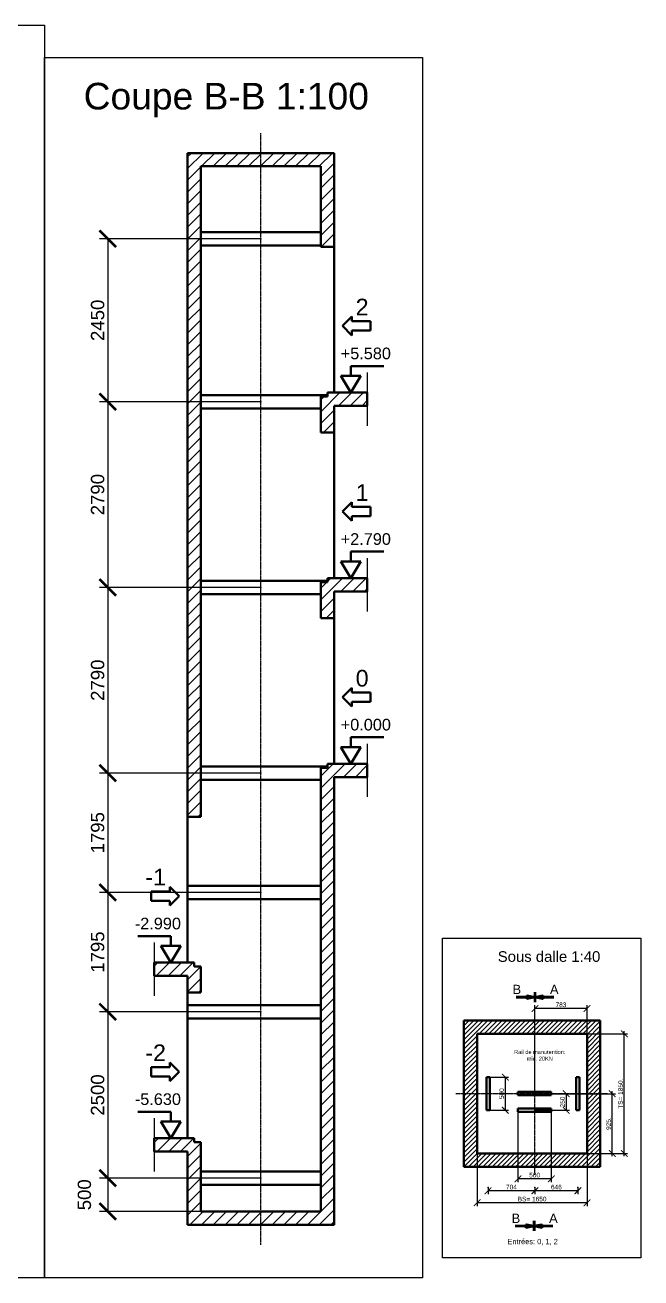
# Model space of a CAD drawing. Header units: millimetres. Extents: x -113 to 75846, y -14769 to 18394.
# Drawn here: x 27275 to 36527, y -500 to 18334 of the extents above; entities that cross this region are included whole.
import ezdxf
from ezdxf.enums import TextEntityAlignment as Align

# ---------------------------------------------------------------- set-up
doc = ezdxf.new("R2010")
doc.units = ezdxf.units.MM
doc.linetypes.add('AM_ISO02W050', pattern=[7.5, 6, -1.5])
doc.linetypes.add('AM_ISO08W050', pattern=[18, 12, -1.5, 3, -1.5])
for name, color, linetype, lineweight in [('AM_0', 7, 'Continuous', 50), ('AM_5', 3, 'Continuous', 25), ('LDBeams-AM_0', 7, 'Continuous', 50), ('LDBeams-AM_6', 2, 'Continuous', 35), ('LDCar-AM_0', 7, 'Continuous', 50), ('LDCar-AM_6', 2, 'Continuous', 35), ('LDShaft-AM_0', 7, 'Continuous', 50), ('LDShaft-AM_3', 6, 'AM_ISO02W050', 25), ('LDShaft-AM_4', 3, 'Continuous', 25), ('LDShaft-AM_5', 3, 'Continuous', 25), ('LDShaft-AM_6', 2, 'Continuous', 35), ('LDShaft-AM_7', 4, 'AM_ISO08W050', 25), ('LDShaft-AM_8', 1, 'Continuous', 25)]:
    doc.layers.add(name, color=color, linetype=linetype, lineweight=lineweight)
doc.layers.add('AM_VIEWS', color=1, linetype='Continuous', lineweight=25, plot=False)
doc.styles.add('LD', font='ARIALUNI.TTF')
doc.styles.get("Standard").update_dxf_attribs({"font": 'ARIALUNI.TTF'})
doc.dimstyles.new('LIFT', dxfattribs={"dimtxt": 2.5, "dimasz": 2.5, "dimexe": 1.25, "dimexo": 0, "dimgap": 0.5, "dimtad": 1, "dimdec": 0, "dimzin": 1, "dimdsep": 46, "dimtxsty": 'LD', "dimblk": 'ARCHTICK', "dimcen": 0, "dimdle": 1, "dimclrd": 3, "dimclre": 3, "dimclrt": 4, "dimadec": 0, "dimazin": 0, "dimtp": 0.1, "dimtm": 0.1, "dimtfac": 0.71, "dimtdec": 0, "dimtix": 1, "dimtmove": 0, "dimatfit": 3, "dimfxl": 1, "dimtolj": 1, "dimarcsym": 0})

# ---------------------------------------------------------------- blocks, each defined once
blk = doc.blocks.new('LD_20150423135319_00000036')
at = {"layer": 'LDShaft-AM_0'}
for p, q in [((-1820, 15910), (-2000, 15910)), ((-2000, 15910), (-2000, 5930)), ((-1800, 15910), (-1820, 15910)), ((0, 15910), (-1800, 15910)), ((20, 15910), (0, 15910)), ((200, 15910), (20, 15910)), ((200, 14500), (200, 15910)), ((-1800, 15710), (0, 15710)), ((-1800, 5930), (-1800, 15710)), ((0, 15710), (0, 14500)), ((0, 14500), (20, 14500)), ((20, 14500), (200, 14500)), ((200, 13362.5), (200, 14500)), ((200, 13337.5), (200, 13362.5)), ((200, 12310), (200, 13337.5)), ((0, 12250), (0, 11710)), ((20, 12250), (0, 12250)), ((100, 12250), (20, 12250)), ((100, 12309.9999), (100, 12250)), ((200, 12309.9999), (100, 12309.9999)), ((700, 12309.9999), (200, 12309.9999)), ((700, 12109.9999), (700, 12309.9999)), ((200, 12109.9999), (700, 12109.9999)), ((200, 11710), (200, 12109.9999)), ((0, 11710), (20, 11710)), ((20, 11710), (200, 11710)), ((200, 10572.5), (200, 11710)), ((200, 10547.5), (200, 10572.5)), ((200, 9520), (200, 10547.5)), ((0, 9460), (0, 8920)), ((20, 9460), (0, 9460)), ((100, 9460), (20, 9460)), ((100, 9519.9999), (100, 9460)), ((200, 9519.9999), (100, 9519.9999)), ((700, 9519.9999), (200, 9519.9999)), ((700, 9319.9999), (700, 9519.9999)), ((200, 9319.9999), (700, 9319.9999)), ((200, 8920), (200, 9319.9999)), ((0, 8920), (20, 8920)), ((20, 8920), (200, 8920)), ((200, 7782.5), (200, 8920)), ((200, 7757.5), (200, 7782.5)), ((200, 6730), (200, 7757.5)), ((0, 6670), (0, 0)), ((20, 6670), (0, 6670)), ((100, 6670), (20, 6670)), ((100, 6729.9999), (100, 6670)), ((200, 6729.9999), (100, 6729.9999)), ((700, 6729.9999), (200, 6729.9999)), ((700, 6529.9999), (700, 6729.9999)), ((200, 6529.9999), (700, 6529.9999)), ((200, -200), (200, 6529.9999)), ((-2000, 5930), (-2000, 4792.5)), ((-2000, 5930), (-1820, 5930)), ((-1820, 5930), (-1800, 5930)), ((-2000, 4792.5), (-2000, 4767.5)), ((-2000, 4767.5), (-2000, 3740)), ((-2500, 3739.9999), (-2500, 3539.9999)), ((-2000, 3739.9999), (-2500, 3739.9999)), ((-1900, 3739.9999), (-2000, 3739.9999)), ((-1900, 3680), (-1900, 3739.9999)), ((-1820, 3680), (-1900, 3680)), ((-1800, 3680), (-1820, 3680)), ((-1800, 3290), (-1800, 3680)), ((-2500, 3539.9999), (-2000, 3539.9999)), ((-2000, 3539.9999), (-2000, 3290)), ((-2000, 3290), (-2000, 2152.5)), ((-2000, 3290), (-1820, 3290)), ((-1820, 3290), (-1800, 3290)), ((-2000, 2152.5), (-2000, 2127.5)), ((-2000, 2127.5), (-2000, 1100)), ((-2500, 1099.9999), (-2500, 899.9999)), ((-2000, 1099.9999), (-2500, 1099.9999)), ((-1900, 1099.9999), (-2000, 1099.9999)), ((-1900, 1040), (-1900, 1099.9999)), ((-1800, 1040), (-1900, 1040)), ((-1800, 0), (-1800, 1040)), ((-2500, 899.9999), (-2000, 899.9999)), ((-2000, 899.9999), (-2000, 0)), ((-2000, 0), (-2000, -200)), ((0, 0), (-1800, 0)), ((-2000, -200), (0, -200)), ((0, -200), (20, -200)), ((20, -200), (200, -200))]:
    blk.add_line(p, q, dxfattribs=at)
blk = doc.blocks.new('LD_20150423135319_00000037')
at = {"layer": 'LDShaft-AM_7'}
blk.add_line((0, -12810), (0, 3900), dxfattribs=at)
blk = doc.blocks.new('_ArchTick')
at = {"color": 0, "linetype": 'ByBlock', "const_width": 0.15}
blk.add_lwpolyline([(-0.5, -0.5), (0.5, 0.5)], dxfattribs=at)
blk = doc.blocks.new('*D221')
at = {"layer": 'LDShaft-AM_5', "color": 3, "transparency": 16777216}
for p, q in [((30817, 1000), (28392, 1000)), ((28517, 1000), (28517, 500)), ((30817, 500), (28392, 500))]:
    blk.add_line(p, q, dxfattribs=at)
for p in [(30816, 1000), (30816, 500)]:
    blk.add_point(p, dxfattribs=at)
at = {"layer": 'LDShaft-AM_5', "color": 3, "transparency": 16777216, "xscale": 250, "yscale": 250, "zscale": 250, "rotation": 90}
blk.add_blockref('_ArchTick', (28517, 500), dxfattribs=at)
at = {"layer": 'LDShaft-AM_5', "color": 4, "transparency": 16777216, "insert": (28167, 750), "char_height": 200, "attachment_point": 5, "rotation": 90, "style": 'LD'}
blk.add_mtext('500', dxfattribs=at)
blk = doc.blocks.new('_NONE')
blk = doc.blocks.new('*D222')
at = {"layer": 'LDShaft-AM_5', "color": 3, "transparency": 16777216}
for p, q in [((30817, 3500), (28392, 3500)), ((28517, 3500), (28517, 1000)), ((30817, 1000), (28392, 1000))]:
    blk.add_line(p, q, dxfattribs=at)
for p in [(30816, 3500), (30816, 1000)]:
    blk.add_point(p, dxfattribs=at)
at = {"layer": 'LDShaft-AM_5', "color": 3, "transparency": 16777216, "xscale": 250, "yscale": 250, "zscale": 250}
for p, rotation in [((28517, 3500), 90), ((28517, 1000), 270)]:
    blk.add_blockref('_ArchTick', p, dxfattribs=dict(at, rotation=rotation))
at = {"layer": 'LDShaft-AM_5', "color": 4, "transparency": 16777216, "insert": (28467, 2250), "char_height": 200, "attachment_point": 8, "rotation": 90, "style": 'LD'}
blk.add_mtext('2500', dxfattribs=at)
blk = doc.blocks.new('*D223')
at = {"layer": 'LDShaft-AM_5', "color": 3, "transparency": 16777216}
for p, q in [((30817, 5295), (28392, 5295)), ((28517, 5295), (28517, 3500)), ((30817, 3500), (28392, 3500))]:
    blk.add_line(p, q, dxfattribs=at)
for p in [(30816, 5295), (30816, 3500)]:
    blk.add_point(p, dxfattribs=at)
at = {"layer": 'LDShaft-AM_5', "color": 3, "transparency": 16777216, "xscale": 250, "yscale": 250, "zscale": 250}
for p, rotation in [((28517, 5295), 90), ((28517, 3500), 270)]:
    blk.add_blockref('_ArchTick', p, dxfattribs=dict(at, rotation=rotation))
at = {"layer": 'LDShaft-AM_5', "color": 4, "transparency": 16777216, "insert": (28467, 4398), "char_height": 200, "attachment_point": 8, "rotation": 90, "style": 'LD'}
blk.add_mtext('1795', dxfattribs=at)
blk = doc.blocks.new('*D224')
at = {"layer": 'LDShaft-AM_5', "color": 3, "transparency": 16777216}
for p, q in [((30817, 7090), (28392, 7090)), ((28517, 7090), (28517, 5295)), ((30817, 5295), (28392, 5295))]:
    blk.add_line(p, q, dxfattribs=at)
for p in [(30816, 7090), (30816, 5295)]:
    blk.add_point(p, dxfattribs=at)
at = {"layer": 'LDShaft-AM_5', "color": 3, "transparency": 16777216, "xscale": 250, "yscale": 250, "zscale": 250}
for p, rotation in [((28517, 7090), 90), ((28517, 5295), 270)]:
    blk.add_blockref('_ArchTick', p, dxfattribs=dict(at, rotation=rotation))
at = {"layer": 'LDShaft-AM_5', "color": 4, "transparency": 16777216, "insert": (28467, 6192), "char_height": 200, "attachment_point": 8, "rotation": 90, "style": 'LD'}
blk.add_mtext('1795', dxfattribs=at)
blk = doc.blocks.new('*D225')
at = {"layer": 'LDShaft-AM_5', "color": 3, "transparency": 16777216}
for p, q in [((30817, 9880), (28392, 9880)), ((28517, 9880), (28517, 7090)), ((30817, 7090), (28392, 7090))]:
    blk.add_line(p, q, dxfattribs=at)
for p in [(30816, 9880), (30816, 7090)]:
    blk.add_point(p, dxfattribs=at)
at = {"layer": 'LDShaft-AM_5', "color": 3, "transparency": 16777216, "xscale": 250, "yscale": 250, "zscale": 250}
for p, rotation in [((28517, 9880), 90), ((28517, 7090), 270)]:
    blk.add_blockref('_ArchTick', p, dxfattribs=dict(at, rotation=rotation))
at = {"layer": 'LDShaft-AM_5', "color": 4, "transparency": 16777216, "insert": (28467, 8485), "char_height": 200, "attachment_point": 8, "rotation": 90, "style": 'LD'}
blk.add_mtext('2790', dxfattribs=at)
blk = doc.blocks.new('*D226')
at = {"layer": 'LDShaft-AM_5', "color": 3, "transparency": 16777216}
for p, q in [((30817, 12670), (28392, 12670)), ((28517, 12670), (28517, 9880)), ((30817, 9880), (28392, 9880))]:
    blk.add_line(p, q, dxfattribs=at)
for p in [(30816, 12670), (30816, 9880)]:
    blk.add_point(p, dxfattribs=at)
at = {"layer": 'LDShaft-AM_5', "color": 3, "transparency": 16777216, "xscale": 250, "yscale": 250, "zscale": 250}
for p, rotation in [((28517, 12670), 90), ((28517, 9880), 270)]:
    blk.add_blockref('_ArchTick', p, dxfattribs=dict(at, rotation=rotation))
at = {"layer": 'LDShaft-AM_5', "color": 4, "transparency": 16777216, "insert": (28467, 11275), "char_height": 200, "attachment_point": 8, "rotation": 90, "style": 'LD'}
blk.add_mtext('2790', dxfattribs=at)
blk = doc.blocks.new('*D227')
at = {"layer": 'LDShaft-AM_5', "color": 3, "transparency": 16777216}
for p, q in [((30817, 15120), (28392, 15120)), ((28517, 15120), (28517, 12670)), ((30817, 12670), (28392, 12670))]:
    blk.add_line(p, q, dxfattribs=at)
for p in [(30816, 15120), (30816, 12670)]:
    blk.add_point(p, dxfattribs=at)
at = {"layer": 'LDShaft-AM_5', "color": 3, "transparency": 16777216, "xscale": 250, "yscale": 250, "zscale": 250}
for p, rotation in [((28517, 15120), 90), ((28517, 12670), 270)]:
    blk.add_blockref('_ArchTick', p, dxfattribs=dict(at, rotation=rotation))
at = {"layer": 'LDShaft-AM_5', "color": 4, "transparency": 16777216, "insert": (28467, 13895), "char_height": 200, "attachment_point": 8, "rotation": 90, "style": 'LD'}
blk.add_mtext('2450', dxfattribs=at)
blk = doc.blocks.new('LD_20150423135319_00000038')
at = {"layer": 'LDShaft-AM_4'}
blk.add_line((-700, 300), (-700, -500.0001), dxfattribs=at)
blk = doc.blocks.new('LD_ENTRY_FLOOR_L')
for p, q in [((-150, 250), (0, 0)), ((0, 0), (150, 250))]:
    blk.add_line(p, q)
at = {"layer": 'AM_0'}
for p, q in [((0, 398), (-500, 398)), ((0, 250), (0, 398)), ((150, 250), (-150, 250))]:
    blk.add_line(p, q, dxfattribs=at)
blk = doc.blocks.new('LD_20150423135319_00000039')
at = {"layer": 'LDCar-AM_0'}
blk.add_blockref('LD_ENTRY_FLOOR_L', (0, 0), dxfattribs=at)
at = {"layer": 'LDCar-AM_0', "style": 'LD'}
blk.add_text('-5.630', height=175, dxfattribs=at).set_placement((150, 500), align=Align.RIGHT)
blk = doc.blocks.new('LD_ENTRY_L')
for p, q in [((-422, -70), (-422, 70)), ((-141, 70), (-422, 70)), ((0, 0), (-141, 141)), ((-141, 70), (-141, 141)), ((0, 0), (-141, -141)), ((-141, -70), (-422, -70)), ((-141, -141), (-141, -70))]:
    blk.add_line(p, q)
blk = doc.blocks.new('LD_20150423135319_0000003A')
at = {"layer": 'LDCar-AM_0'}
blk.add_blockref('LD_ENTRY_L', (0, 0), dxfattribs=at)
at = {"layer": 'LDCar-AM_0', "style": 'LD'}
blk.add_text('-2', height=250, dxfattribs=at).set_placement((-200, 160), align=Align.RIGHT)
blk = doc.blocks.new('LD_20150423135319_0000003C')
at = {"layer": 'LDShaft-AM_4'}
blk.add_line((-700, 300), (-700, -500.0001), dxfattribs=at)
blk = doc.blocks.new('LD_20150423135319_0000003D')
at = {"layer": 'LDCar-AM_0'}
blk.add_blockref('LD_ENTRY_FLOOR_L', (0, 0), dxfattribs=at)
at = {"layer": 'LDCar-AM_0', "style": 'LD'}
blk.add_text('-2.990', height=175, dxfattribs=at).set_placement((150, 500), align=Align.RIGHT)
blk = doc.blocks.new('LD_20150423135319_0000003E')
at = {"layer": 'LDCar-AM_0'}
blk.add_blockref('LD_ENTRY_L', (0, 0), dxfattribs=at)
at = {"layer": 'LDCar-AM_0', "style": 'LD'}
blk.add_text('-1', height=250, dxfattribs=at).set_placement((-200, 160), align=Align.RIGHT)
blk = doc.blocks.new('LD_20150423135319_00000040')
at = {"layer": 'LDShaft-AM_4'}
blk.add_line((700, 300), (700, -500.0001), dxfattribs=at)
blk = doc.blocks.new('LD_ENTRY_R')
for p, q in [((0, 0), (141, 141)), ((0, 0), (141, -141)), ((141, 70), (141, 141)), ((141, 70), (422, 70)), ((422, -70), (422, 70)), ((141, -70), (422, -70)), ((141, -70), (141, -141))]:
    blk.add_line(p, q)
blk = doc.blocks.new('LD_20150423135319_00000041')
at = {"layer": 'LDCar-AM_0'}
blk.add_blockref('LD_ENTRY_R', (0, 0), dxfattribs=at)
at = {"layer": 'LDCar-AM_0', "style": 'LD'}
blk.add_text('2', height=250, dxfattribs=at).set_placement((200, 160))
blk = doc.blocks.new('LD_ENTRY_FLOOR_R')
for p, q in [((0, 0), (-150, 250)), ((150, 250), (0, 0))]:
    blk.add_line(p, q)
at = {"layer": 'AM_0'}
for p, q in [((0, 398), (500, 398)), ((0, 250), (0, 398)), ((-150, 250), (150, 250))]:
    blk.add_line(p, q, dxfattribs=at)
blk = doc.blocks.new('LD_20150423135319_00000042')
at = {"layer": 'LDCar-AM_0'}
blk.add_blockref('LD_ENTRY_FLOOR_R', (0, 0), dxfattribs=at)
at = {"layer": 'LDCar-AM_0', "style": 'LD'}
blk.add_text('+5.580', height=175, dxfattribs=at).set_placement((-150, 500))
blk = doc.blocks.new('LD_20150423135319_00000044')
at = {"layer": 'LDShaft-AM_4'}
blk.add_line((700, 300), (700, -500.0001), dxfattribs=at)
blk = doc.blocks.new('LD_20150423135319_00000046')
at = {"layer": 'LDCar-AM_0'}
blk.add_blockref('LD_ENTRY_FLOOR_R', (0, 0), dxfattribs=at)
at = {"layer": 'LDCar-AM_0', "style": 'LD'}
blk.add_text('+2.790', height=175, dxfattribs=at).set_placement((-150, 500))
blk = doc.blocks.new('LD_20150423135319_00000047')
at = {"layer": 'LDCar-AM_0'}
blk.add_blockref('LD_ENTRY_R', (0, 0), dxfattribs=at)
at = {"layer": 'LDCar-AM_0', "style": 'LD'}
blk.add_text('1', height=250, dxfattribs=at).set_placement((200, 160))
blk = doc.blocks.new('LD_20150423135319_00000048')
at = {"layer": 'LDShaft-AM_4'}
blk.add_line((700, 300), (700, -500.0001), dxfattribs=at)
blk = doc.blocks.new('LD_20150423135319_0000004A')
at = {"layer": 'LDCar-AM_0'}
blk.add_blockref('LD_ENTRY_FLOOR_R', (0, 0), dxfattribs=at)
at = {"layer": 'LDCar-AM_0', "style": 'LD'}
blk.add_text('+0.000', height=175, dxfattribs=at).set_placement((-150, 500))
blk = doc.blocks.new('LD_20150423135319_0000004B')
at = {"layer": 'LDCar-AM_0'}
blk.add_blockref('LD_ENTRY_R', (0, 0), dxfattribs=at)
at = {"layer": 'LDCar-AM_0', "style": 'LD'}
blk.add_text('0', height=250, dxfattribs=at).set_placement((200, 160))
blk = doc.blocks.new('LD_20150423135319_0000004D')
at = {"layer": 'LDShaft-AM_8'}
for p, q in [((-2000, 15678), (-1768, 15910)), ((-2000, 15854), (-1944, 15910)), ((-1791, 15710), (-1591, 15910)), ((-1614, 15710), (-1414, 15910)), ((-1437, 15710), (-1237, 15910)), ((-1261, 15710), (-1061, 15910)), ((-1084, 15710), (-884, 15910)), ((-907, 15710), (-707, 15910)), ((-730, 15710), (-530, 15910)), ((-553, 15710), (-353, 15910)), ((-377, 15710), (-177, 15910)), ((-200, 15710), (0, 15910)), ((-23, 15710), (177, 15910)), ((-2000, 15501), (-1800, 15701)), ((0, 15556), (200, 15756)), ((-2000, 15324), (-1800, 15524)), ((0, 15380), (200, 15580)), ((-2000, 15147), (-1800, 15347)), ((0, 15203), (200, 15403)), ((-2000, 14971), (-1800, 15171)), ((0, 15026), (200, 15226)), ((-2000, 14794), (-1800, 14994)), ((0, 14849), (200, 15049)), ((-2000, 14617), (-1800, 14817)), ((0, 14672), (200, 14872)), ((4, 14500), (200, 14696)), ((-2000, 14440), (-1800, 14640)), ((181, 14500), (200, 14519)), ((-2000, 14263), (-1800, 14463)), ((-2000, 14087), (-1800, 14287)), ((-2000, 13910), (-1800, 14110)), ((-2000, 13733), (-1800, 13933)), ((-2000, 13556), (-1800, 13756)), ((-2000, 13380), (-1800, 13580)), ((-2000, 13203), (-1800, 13403)), ((-2000, 13026), (-1800, 13226)), ((-2000, 12849), (-1800, 13049)), ((-2000, 12672), (-1800, 12872)), ((-2000, 12496), (-1800, 12696)), ((-2000, 12319), (-1800, 12519)), ((-2000, 12142), (-1800, 12342)), ((0, 12021), (289, 12310)), ((0, 12198), (52, 12250)), ((100, 12298), (112, 12310)), ((266, 12110), (466, 12310)), ((443, 12110), (643, 12310)), ((-2000, 11965), (-1800, 12165)), ((620, 12110), (700, 12190)), ((-2000, 11789), (-1800, 11989)), ((0, 11844), (200, 12044)), ((43, 11710), (200, 11867)), ((-2000, 11612), (-1800, 11812)), ((-2000, 11435), (-1800, 11635)), ((-2000, 11258), (-1800, 11458)), ((-2000, 11081), (-1800, 11281)), ((-2000, 10905), (-1800, 11105)), ((-2000, 10728), (-1800, 10928)), ((-2000, 10551), (-1800, 10751)), ((-2000, 10374), (-1800, 10574)), ((-2000, 10198), (-1800, 10398)), ((-2000, 10021), (-1800, 10221)), ((-2000, 9844), (-1800, 10044)), ((-2000, 9667), (-1800, 9867)), ((-2000, 9490), (-1800, 9690)), ((-2000, 9314), (-1800, 9514)), ((0, 9192), (328, 9520)), ((0, 9369), (91, 9460)), ((100, 9469), (151, 9520)), ((304, 9320), (504, 9520)), ((481, 9320), (681, 9520)), ((-2000, 9137), (-1800, 9337)), ((658, 9320), (700, 9362)), ((-2000, 8960), (-1800, 9160)), ((0, 9016), (200, 9216)), ((-2000, 8783), (-1800, 8983)), ((81, 8920), (200, 9039)), ((-2000, 8607), (-1800, 8807)), ((-2000, 8430), (-1800, 8630)), ((-2000, 8253), (-1800, 8453)), ((-2000, 8076), (-1800, 8276)), ((-2000, 7899), (-1800, 8099)), ((-2000, 7723), (-1800, 7923)), ((-2000, 7546), (-1800, 7746)), ((-2000, 7369), (-1800, 7569)), ((-2000, 7192), (-1800, 7392)), ((-2000, 7016), (-1800, 7216)), ((-2000, 6839), (-1800, 7039)), ((-2000, 6662), (-1800, 6862)), ((-2000, 6485), (-1800, 6685)), ((0, 6364), (366, 6730)), ((0, 6541), (189, 6730)), ((343, 6530), (543, 6730)), ((520, 6530), (700, 6710)), ((-2000, 6309), (-1800, 6509)), ((696, 6530), (700, 6534)), ((-2000, 6132), (-1800, 6332)), ((0, 6187), (200, 6387)), ((-2000, 5955), (-1800, 6155)), ((0, 6010), (200, 6210)), ((0, 5834), (200, 6034)), ((-1848, 5930), (-1800, 5978)), ((0, 5657), (200, 5857)), ((0, 5480), (200, 5680)), ((0, 5303), (200, 5503)), ((0, 5127), (200, 5327)), ((0, 4950), (200, 5150)), ((0, 4773), (200, 4973)), ((0, 4596), (200, 4796)), ((0, 4419), (200, 4619)), ((0, 4243), (200, 4443)), ((0, 4066), (200, 4266)), ((0, 3889), (200, 4089)), ((0, 3712), (200, 3912)), ((-2500, 3687), (-2447, 3740)), ((-2470, 3540), (-2270, 3740)), ((-2294, 3540), (-2094, 3740)), ((-2117, 3540), (-1917, 3740)), ((-2000, 3480), (-1800, 3680)), ((0, 3536), (200, 3736)), ((-2000, 3303), (-1800, 3503)), ((0, 3359), (200, 3559)), ((-1837, 3290), (-1800, 3327)), ((0, 3182), (200, 3382)), ((0, 3005), (200, 3205)), ((0, 2828), (200, 3028)), ((0, 2652), (200, 2852)), ((0, 2475), (200, 2675)), ((0, 2298), (200, 2498)), ((0, 2121), (200, 2321)), ((0, 1945), (200, 2145)), ((0, 1768), (200, 1968)), ((0, 1591), (200, 1791)), ((0, 1414), (200, 1614)), ((0, 1237), (200, 1437)), ((0, 1061), (200, 1261)), ((-2500, 1036), (-2436, 1100)), ((-2459, 900), (-2259, 1100)), ((-2282, 900), (-2082, 1100)), ((-2105, 900), (-1905, 1100)), ((-2000, 828), (-1800, 1028)), ((0, 884), (200, 1084)), ((-2000, 652), (-1800, 852)), ((0, 707), (200, 907)), ((-2000, 475), (-1800, 675)), ((0, 530), (200, 730)), ((-2000, 298), (-1800, 498)), ((0, 354), (200, 554)), ((0, 177), (200, 377)), ((-2000, 121), (-1800, 321)), ((-200, -200), (200, 200)), ((-200, -200), (200, 200)), ((-2000, -55), (-1800, 145)), ((-1968, -200), (-1768, 0)), ((-1791, -200), (-1591, 0)), ((-1437, -200), (-1237, 0)), ((-1261, -200), (-1061, 0)), ((-1084, -200), (-884, 0)), ((-907, -200), (-707, 0)), ((-554, -200), (-354, 0)), ((-377, -200), (-177, 0)), ((-23, -200), (200, 23)), ((-1614, -200), (-1414, 0)), ((-730, -200), (-530, 0)), ((154, -200), (200, -154))]:
    blk.add_line(p, q, dxfattribs=at)
blk = doc.blocks.new('LD_20150423135319_0000004E')
at = {"layer": 'LDShaft-AM_0'}
for p, q in [((0, 2000), (-200, 2000)), ((-200, 2000), (-200, -200)), ((1650, 2000), (0, 2000)), ((1850, 2000), (1650, 2000)), ((1850, -200), (1850, 2000)), ((0, 1800), (0, 0)), ((0, 0), (0, 1800)), ((0, 1800), (1650, 1800)), ((1650, 0), (1650, 1800)), ((1650, 1800), (1650, 0)), ((0, 0), (1650, 0)), ((1650, 0), (0, 0)), ((-200, -200), (0, -200)), ((0, -200), (1650, -200)), ((1650, -200), (1850, -200))]:
    blk.add_line(p, q, dxfattribs=at)
at = {"layer": 'LDShaft-AM_3'}
for p, q in [((-200, 2000), (-200, -200)), ((1850, 2000), (-200, 2000)), ((1850, -200), (1850, 2000)), ((0, 1800), (0, 0)), ((1650, 1800), (0, 1800)), ((1650, 0), (1650, 1800)), ((0, 0), (1650, 0)), ((-200, -200), (1850, -200))]:
    blk.add_line(p, q, dxfattribs=at)
blk = doc.blocks.new('LD_20150423135319_0000004F')
at = {"layer": 'LDShaft-AM_7'}
for p, q in [((0, -1220), (0, 1220)), ((-1187, 0), (1103, 0))]:
    blk.add_line(p, q, dxfattribs=at)
blk = doc.blocks.new('*D252')
at = {"layer": 'Defpoints', "color": 0, "transparency": 16777216}
for p in [(34934, 2270), (36097, 2270), (34934, 1370)]:
    blk.add_point(p, dxfattribs=at)
at = {"layer": 'LDShaft-AM_5', "color": 3, "lineweight": -2, "transparency": 16777216}
for p, q in [((34934, 2270), (36147, 2270)), ((36097, 1330), (36097, 2310)), ((34934, 1370), (36147, 1370))]:
    blk.add_line(p, q, dxfattribs=at)
at = {"layer": 'LDShaft-AM_5', "color": 3, "lineweight": -2, "transparency": 16777216, "xscale": 100, "yscale": 100, "zscale": 100}
for p, rotation in [((36097, 2270), 90), ((36097, 1370), 270)]:
    blk.add_blockref('_ArchTick', p, dxfattribs=dict(at, rotation=rotation))
at = {"layer": 'LDShaft-AM_5', "color": 4, "transparency": 16777216, "insert": (36041, 1820), "char_height": 70, "attachment_point": 5, "rotation": 90, "style": 'LD'}
blk.add_mtext('\\A1;925.', dxfattribs=at)
blk = doc.blocks.new('*D253')
at = {"layer": 'LDShaft-AM_5', "color": 3, "transparency": 16777216}
for p, q in [((34934, 2270), (34934, 3600)), ((35717, 2270), (35717, 3600)), ((35717, 3550), (34934, 3550))]:
    blk.add_line(p, q, dxfattribs=at)
for p in [(34934, 2271), (35717, 2271)]:
    blk.add_point(p, dxfattribs=at)
at = {"layer": 'LDShaft-AM_5', "color": 3, "transparency": 16777216, "xscale": 100, "yscale": 100, "zscale": 100, "rotation": 180}
blk.add_blockref('_ArchTick', (34934, 3550), dxfattribs=at)
at = {"layer": 'LDShaft-AM_5', "color": 3, "transparency": 16777216, "xscale": 100, "yscale": 100, "zscale": 100}
blk.add_blockref('_ArchTick', (35717, 3550), dxfattribs=at)
at = {"layer": 'LDShaft-AM_5', "color": 4, "transparency": 16777216, "insert": (35326, 3570), "char_height": 70, "attachment_point": 8, "style": 'LD'}
blk.add_mtext('783', dxfattribs=at)
blk = doc.blocks.new('LD_20150423135319_00000050')
at = {"layer": 'LDBeams-AM_0'}
for p, q in [((25, 250), (-25, 250)), ((-25, 250), (-25, -250)), ((25, -250), (25, 250)), ((1375, 250), (1325, 250)), ((1325, 250), (1325, -250)), ((1375, -250), (1375, 250)), ((450, 25), (450, -25)), ((950, 25), (450, 25)), ((950, -25), (950, 25)), ((450, -25), (950, -25)), ((-25, -250), (25, -250)), ((450, -225), (450, -275)), ((950, -225), (450, -225)), ((450, -275), (950, -275)), ((950, -275), (950, -225)), ((1325, -250), (1375, -250))]:
    blk.add_line(p, q, dxfattribs=at)
blk = doc.blocks.new('*D255')
at = {"layer": 'AM_5', "color": 3, "transparency": 16777216}
for p, q in [((34934, 860), (34934, 760)), ((35580, 810), (34934, 810)), ((35580, 860), (35580, 760))]:
    blk.add_line(p, q, dxfattribs=at)
for p in [(34934, 860), (35580, 860)]:
    blk.add_point(p, dxfattribs=at)
at = {"layer": 'AM_5', "color": 3, "transparency": 16777216, "xscale": 100, "yscale": 100, "zscale": 100, "rotation": 180}
blk.add_blockref('_ArchTick', (34934, 810), dxfattribs=at)
at = {"layer": 'AM_5', "color": 3, "transparency": 16777216, "xscale": 100, "yscale": 100, "zscale": 100}
blk.add_blockref('_ArchTick', (35580, 810), dxfattribs=at)
at = {"layer": 'AM_5', "color": 4, "transparency": 16777216, "insert": (35257, 830), "char_height": 70, "attachment_point": 8, "style": 'LD'}
blk.add_mtext('646', dxfattribs=at)
blk = doc.blocks.new('*D256')
at = {"layer": 'AM_5', "color": 3, "transparency": 16777216}
for p, q in [((34230, 2520), (34540, 2520)), ((34490, 2520), (34490, 2020)), ((34230, 2020), (34540, 2020))]:
    blk.add_line(p, q, dxfattribs=at)
for p in [(34231, 2520), (34231, 2020)]:
    blk.add_point(p, dxfattribs=at)
at = {"layer": 'AM_5', "color": 3, "transparency": 16777216, "xscale": 100, "yscale": 100, "zscale": 100}
for p, rotation in [((34490, 2520), 90), ((34490, 2020), 270)]:
    blk.add_blockref('_ArchTick', p, dxfattribs=dict(at, rotation=rotation))
at = {"layer": 'AM_5', "color": 4, "transparency": 16777216, "insert": (34470, 2270), "char_height": 70, "attachment_point": 8, "rotation": 90, "style": 'LD'}
blk.add_mtext('500', dxfattribs=at)
blk = doc.blocks.new('*D257')
at = {"layer": 'AM_5', "color": 3, "transparency": 16777216}
for p, q in [((34230, 860), (34230, 760)), ((34934, 810), (34230, 810)), ((34934, 860), (34934, 760))]:
    blk.add_line(p, q, dxfattribs=at)
for p in [(34230, 860), (34934, 860)]:
    blk.add_point(p, dxfattribs=at)
at = {"layer": 'AM_5', "color": 3, "transparency": 16777216, "xscale": 100, "yscale": 100, "zscale": 100, "rotation": 180}
blk.add_blockref('_ArchTick', (34230, 810), dxfattribs=at)
at = {"layer": 'AM_5', "color": 3, "transparency": 16777216, "xscale": 100, "yscale": 100, "zscale": 100}
blk.add_blockref('_ArchTick', (34934, 810), dxfattribs=at)
at = {"layer": 'AM_5', "color": 4, "transparency": 16777216, "insert": (34582, 830), "char_height": 70, "attachment_point": 8, "style": 'LD'}
blk.add_mtext('704', dxfattribs=at)
blk = doc.blocks.new('*D258')
at = {"layer": 'AM_5', "color": 3, "transparency": 16777216}
for p, q in [((34680, 2020), (34680, 940)), ((35180, 2020), (35180, 940)), ((35180, 990), (34680, 990))]:
    blk.add_line(p, q, dxfattribs=at)
for p in [(34680, 2020), (35180, 2020)]:
    blk.add_point(p, dxfattribs=at)
at = {"layer": 'AM_5', "color": 3, "transparency": 16777216, "xscale": 100, "yscale": 100, "zscale": 100, "rotation": 180}
blk.add_blockref('_ArchTick', (34680, 990), dxfattribs=at)
at = {"layer": 'AM_5', "color": 3, "transparency": 16777216, "xscale": 100, "yscale": 100, "zscale": 100}
blk.add_blockref('_ArchTick', (35180, 990), dxfattribs=at)
at = {"layer": 'AM_5', "color": 4, "transparency": 16777216, "insert": (34930, 1010), "char_height": 70, "attachment_point": 8, "style": 'LD'}
blk.add_mtext('500', dxfattribs=at)
blk = doc.blocks.new('*D259')
at = {"layer": 'AM_5', "color": 3, "transparency": 16777216}
for p, q in [((35345, 2270), (35455, 2270)), ((35405, 2270), (35405, 2020)), ((34930, 2020), (35455, 2020))]:
    blk.add_line(p, q, dxfattribs=at)
for p in [(35345, 2270), (34931, 2020)]:
    blk.add_point(p, dxfattribs=at)
at = {"layer": 'AM_5', "color": 3, "transparency": 16777216, "xscale": 100, "yscale": 100, "zscale": 100}
for p, rotation in [((35405, 2270), 270), ((35405, 2020), 90)]:
    blk.add_blockref('_ArchTick', p, dxfattribs=dict(at, rotation=rotation))
at = {"layer": 'AM_5', "color": 4, "transparency": 16777216, "insert": (35385, 2145), "char_height": 70, "attachment_point": 8, "rotation": 90, "style": 'LD'}
blk.add_mtext('250', dxfattribs=at)
blk = doc.blocks.new('*D260')
at = {"layer": 'LDShaft-AM_5', "color": 3, "transparency": 16777216}
for p, q in [((34067, 2270), (34067, 580)), ((35717, 2270), (35717, 580)), ((35717, 630), (34067, 630))]:
    blk.add_line(p, q, dxfattribs=at)
for p in [(34067, 2270), (35717, 2270)]:
    blk.add_point(p, dxfattribs=at)
at = {"layer": 'LDShaft-AM_5', "color": 3, "transparency": 16777216, "xscale": 100, "yscale": 100, "zscale": 100, "rotation": 180}
blk.add_blockref('_ArchTick', (34067, 630), dxfattribs=at)
at = {"layer": 'LDShaft-AM_5', "color": 3, "transparency": 16777216, "xscale": 100, "yscale": 100, "zscale": 100}
blk.add_blockref('_ArchTick', (35717, 630), dxfattribs=at)
at = {"layer": 'LDShaft-AM_5', "color": 4, "transparency": 16777216, "insert": (34892, 650), "char_height": 70, "attachment_point": 8, "style": 'LD'}
blk.add_mtext('BS= 1650', dxfattribs=at)
blk = doc.blocks.new('*D261')
at = {"layer": 'Defpoints', "color": 0, "transparency": 16777216}
for p in [(34892, 3170), (36277, 3170), (34892, 1370)]:
    blk.add_point(p, dxfattribs=at)
at = {"layer": 'LDShaft-AM_5', "color": 3, "lineweight": -2, "transparency": 16777216}
for p, q in [((36277, 1330), (36277, 3210)), ((34892, 3170), (36327, 3170)), ((34892, 1370), (36327, 1370))]:
    blk.add_line(p, q, dxfattribs=at)
at = {"layer": 'LDShaft-AM_5', "color": 3, "lineweight": -2, "transparency": 16777216, "xscale": 100, "yscale": 100, "zscale": 100}
for p, rotation in [((36277, 3170), 90), ((36277, 1370), 270)]:
    blk.add_blockref('_ArchTick', p, dxfattribs=dict(at, rotation=rotation))
at = {"layer": 'LDShaft-AM_5', "color": 4, "transparency": 16777216, "insert": (36221, 2270), "char_height": 70, "attachment_point": 5, "rotation": 90, "style": 'LD'}
blk.add_mtext('\\A1;TS= 1850.', dxfattribs=at)
blk = doc.blocks.new('LD_20150423135319_00000051')
at = {"layer": 'LDShaft-AM_8'}
for p, q in [((-200, 1638), (162, 2000)), ((-200, 1709), (91, 2000)), ((-200, 1780), (20, 2000)), ((-200, 1851), (-51, 2000)), ((-200, 1921), (-121, 2000)), ((-200, 1992), (-192, 2000)), ((32, 1800), (232, 2000)), ((103, 1800), (303, 2000)), ((174, 1800), (374, 2000)), ((244, 1800), (444, 2000)), ((315, 1800), (515, 2000)), ((386, 1800), (586, 2000)), ((456, 1800), (656, 2000)), ((527, 1800), (727, 2000)), ((598, 1800), (798, 2000)), ((669, 1800), (869, 2000)), ((739, 1800), (939, 2000)), ((810, 1800), (1010, 2000)), ((881, 1800), (1081, 2000)), ((951, 1800), (1151, 2000)), ((1022, 1800), (1222, 2000)), ((1093, 1800), (1293, 2000)), ((1164, 1800), (1364, 2000)), ((1234, 1800), (1434, 2000)), ((1305, 1800), (1505, 2000)), ((1376, 1800), (1576, 2000)), ((1446, 1800), (1646, 2000)), ((1517, 1800), (1717, 2000)), ((1588, 1800), (1788, 2000)), ((1650, 1791), (1850, 1991)), ((1650, 1721), (1850, 1921)), ((-200, 1568), (0, 1768)), ((-200, 1497), (0, 1697)), ((1650, 1650), (1850, 1850)), ((1650, 1650), (1850, 1850)), ((1650, 1579), (1850, 1779)), ((1650, 1509), (1850, 1709)), ((-200, 1426), (0, 1626)), ((-200, 1356), (0, 1556)), ((1650, 1438), (1850, 1638)), ((1650, 1367), (1850, 1567)), ((-200, 1285), (0, 1485)), ((-200, 1214), (0, 1414)), ((-200, 1144), (0, 1344)), ((1650, 1296), (1850, 1496)), ((1650, 1226), (1850, 1426)), ((1650, 1155), (1850, 1355)), ((-200, 1073), (0, 1273)), ((-200, 1002), (0, 1202)), ((-200, 931), (0, 1131)), ((1650, 1084), (1850, 1284)), ((1650, 1014), (1850, 1214)), ((1650, 943), (1850, 1143)), ((-200, 861), (0, 1061)), ((-200, 790), (0, 990)), ((1650, 872), (1850, 1072)), ((1650, 801), (1850, 1001)), ((-200, 719), (0, 919)), ((-200, 649), (0, 849)), ((-200, 578), (0, 778)), ((1650, 731), (1850, 931)), ((1650, 660), (1850, 860)), ((1650, 589), (1850, 789)), ((-200, 507), (0, 707)), ((-200, 436), (0, 636)), ((-200, 366), (0, 566)), ((1650, 519), (1850, 719)), ((1650, 448), (1850, 648)), ((1650, 377), (1850, 577)), ((-200, 295), (0, 495)), ((-200, 224), (0, 424)), ((1650, 306), (1850, 506)), ((1650, 236), (1850, 436)), ((-200, 154), (0, 354)), ((-200, 83), (0, 283)), ((-200, 12), (0, 212)), ((1650, 165), (1850, 365)), ((1650, 94), (1850, 294)), ((1650, 24), (1850, 224)), ((-200, -59), (0, 141)), ((-200, -129), (0, 71)), ((83, -200), (283, 0)), ((154, -200), (354, 0)), ((295, -200), (495, 0)), ((366, -200), (566, 0)), ((436, -200), (636, 0)), ((649, -200), (849, 0)), ((861, -200), (1061, 0)), ((931, -200), (1131, 0)), ((1144, -200), (1344, 0)), ((1214, -200), (1414, 0)), ((1426, -200), (1626, 0)), ((1497, -200), (1850, 153)), ((1568, -200), (1850, 82)), ((1638, -200), (1850, 12)), ((-200, -200), (0, 0)), ((-200, -200), (0, 0)), ((-129, -200), (71, 0)), ((-59, -200), (141, 0)), ((12, -200), (212, 0)), ((224, -200), (424, 0)), ((507, -200), (707, 0)), ((578, -200), (778, 0)), ((719, -200), (919, 0)), ((790, -200), (990, 0)), ((1002, -200), (1202, 0)), ((1073, -200), (1273, 0)), ((1285, -200), (1485, 0)), ((1356, -200), (1556, 0)), ((1709, -200), (1850, -59)), ((1780, -200), (1850, -130))]:
    blk.add_line(p, q, dxfattribs=at)
blk = doc.blocks.new('DWGSECTION_AABB')
for p, q in [((-10.08, 0.14), (-0.7, 0.14)), ((-10.08, 0.09), (-0.47, 0.09)), ((-10.08, 0.05), (-0.23, 0.05)), ((-10.08, 0), (0, 0)), ((-4.36, 0.87), (0, 0)), ((-4.36, 0.87), (-4.36, 0)), ((-4.36, 0.84), (-4.21, 0.84)), ((-4.36, 0.79), (-3.98, 0.79)), ((-4.36, 0.74), (-3.74, 0.74)), ((-4.36, 0.7), (-3.51, 0.7)), ((-4.36, 0.65), (-3.27, 0.65)), ((-4.36, 0.6), (-3.04, 0.6)), ((-4.36, 0.56), (-2.81, 0.56)), ((-4.36, 0.51), (-2.57, 0.51)), ((-4.36, 0.46), (-2.34, 0.46)), ((-4.36, 0.42), (-2.1, 0.42)), ((-4.36, 0.37), (-1.87, 0.37)), ((-4.36, 0.33), (-1.64, 0.33)), ((-4.36, 0.28), (-1.4, 0.28)), ((-4.36, 0.23), (-1.17, 0.23)), ((-4.36, 0.19), (-0.94, 0.19)), ((-4.36, 0), (-4.36, -0.87)), ((-4.36, -0.87), (0, 0)), ((-0.07, -2.65), (-0.07, 2.74)), ((-0.02, -2.65), (-0.02, 2.74)), ((4.36, 0.87), (0, 0)), ((4.36, -0.87), (0, 0)), ((10.08, 0), (0, 0)), ((0.03, -2.65), (0.03, 2.74)), ((0.07, -2.65), (0.07, 2.74)), ((0.12, -2.65), (0.12, 2.74)), ((0.16, -2.65), (0.16, 2.74)), ((0.21, -2.65), (0.21, 2.74)), ((10.08, 0.05), (0.23, 0.05)), ((10.08, 0.09), (0.47, 0.09)), ((10.08, 0.14), (0.7, 0.14)), ((4.36, 0.19), (0.94, 0.19)), ((4.36, 0.23), (1.17, 0.23)), ((4.36, 0.28), (1.4, 0.28)), ((4.36, 0.33), (1.64, 0.33)), ((4.36, 0.37), (1.87, 0.37)), ((4.36, 0.42), (2.1, 0.42)), ((4.36, 0.46), (2.34, 0.46)), ((4.36, 0.51), (2.57, 0.51)), ((4.36, 0.56), (2.81, 0.56)), ((4.36, 0.6), (3.04, 0.6)), ((4.36, 0.65), (3.27, 0.65)), ((4.36, 0.7), (3.51, 0.7)), ((4.36, 0.74), (3.74, 0.74)), ((4.36, 0.87), (4.36, 0)), ((4.36, 0), (4.36, -0.87)), ((-10.08, -0.05), (-0.23, -0.05)), ((-10.08, -0.09), (-0.47, -0.09)), ((-10.08, -0.14), (-0.7, -0.14)), ((-4.36, -0.19), (-0.94, -0.19)), ((-4.36, -0.23), (-1.17, -0.23)), ((-4.36, -0.28), (-1.4, -0.28)), ((-4.36, -0.33), (-1.64, -0.33)), ((-4.36, -0.37), (-1.87, -0.37)), ((-4.36, -0.42), (-2.1, -0.42)), ((-4.36, -0.46), (-2.34, -0.46)), ((-4.36, -0.51), (-2.57, -0.51)), ((-4.36, -0.56), (-2.81, -0.56)), ((-4.36, -0.6), (-3.04, -0.6)), ((-4.36, -0.65), (-3.27, -0.65)), ((-4.36, -0.7), (-3.51, -0.7)), ((-4.36, -0.74), (-3.74, -0.74)), ((-4.36, -0.79), (-3.98, -0.79)), ((-4.36, -0.84), (-4.21, -0.84)), ((10.08, -0.05), (0.23, -0.05)), ((10.08, -0.09), (0.47, -0.09)), ((10.08, -0.14), (0.7, -0.14)), ((4.36, -0.19), (0.94, -0.19)), ((4.36, -0.23), (1.17, -0.23)), ((4.36, -0.28), (1.4, -0.28)), ((4.36, -0.33), (1.64, -0.33)), ((4.36, -0.37), (1.87, -0.37)), ((4.36, -0.42), (2.1, -0.42)), ((4.36, -0.46), (2.34, -0.46)), ((4.36, -0.51), (2.57, -0.51)), ((4.36, -0.56), (2.81, -0.56)), ((4.36, -0.6), (3.04, -0.6)), ((4.36, -0.65), (3.27, -0.65)), ((4.36, -0.7), (3.51, -0.7)), ((4.36, -0.74), (3.74, -0.74)), ((4.36, -0.79), (3.98, -0.79)), ((4.36, -0.84), (4.21, -0.84))]:
    blk.add_line(p, q)
for s, p in [('B', (-12.04, 1.65)), ('A', (8.06, 1.66))]:
    blk.add_text(s, height=5).set_placement(p)

msp = doc.modelspace()

# ---------------------------------------------------------------- linework, layer by layer
at = {"layer": 'AM_0'}
for p, q in [((29916.8, 15218.1), (31716.8, 15218.1)), ((29916.8, 15018.1), (31716.8, 15018.1)), ((29916.8, 12768.1), (31816.8, 12768.1)), ((29916.8, 12568.1), (31716.8, 12568.1)), ((29916.8, 9978.1), (31816.8, 9978.1)), ((29916.8, 9778.1), (31716.8, 9778.1)), ((29916.8, 7188.1), (31816.8, 7188.1)), ((29916.8, 6988.1), (31716.8, 6988.1)), ((29716.8, 5393.1), (31716.8, 5393.1)), ((29716.8, 5193.1), (31716.8, 5193.1)), ((29716.8, 3598.1), (31716.8, 3598.1)), ((29716.8, 3398.1), (31716.8, 3398.1)), ((29916.8, 1098.1), (31716.8, 1098.1)), ((29916.8, 898.1), (31716.8, 898.1))]:
    msp.add_line(p, q, dxfattribs=at)
at = {"layer": 'AM_VIEWS'}
for points in [[(20091.8, 18333.5), (27566.8, 18333.5), (27566.8, -500), (20091.8, -500)], [(27566.8, 17844.2), (33247.2, 17844.2), (33247.2, -500), (27566.8, -500)], [(33547.2, 4609.2), (36527.2, 4609.2), (36527.2, -200), (33547.2, -200)]]:
    msp.add_lwpolyline(points, close=True, dxfattribs=at)

# ---------------------------------------------------------------- block references
at = {"layer": 'LDBeams-AM_6'}
msp.add_blockref('LD_20150423135319_00000050', (34230.2, 2270.2), dxfattribs=at)
at = {"layer": 'LDCar-AM_6'}
for name, p in [('LD_20150423135319_00000041', (32041.8, 13810)), ('LD_20150423135319_00000042', (32166.8, 12810)), ('LD_20150423135319_00000047', (32041.8, 11020)), ('LD_20150423135319_00000046', (32166.8, 10020)), ('LD_20150423135319_0000004B', (32041.8, 8230)), ('LD_20150423135319_0000004A', (32166.8, 7230)), ('LD_20150423135319_0000003E', (29591.8, 5240)), ('LD_20150423135319_0000003D', (29466.8, 4240)), ('LD_20150423135319_0000003A', (29591.8, 2600)), ('LD_20150423135319_00000039', (29466.8, 1600))]:
    msp.add_blockref(name, p, dxfattribs=at)
at = {"layer": 'LDShaft-AM_0', "xscale": 28, "yscale": 28, "zscale": 28}
for p in [(34934.2, 3720.2), (34921.2, 279.9)]:
    msp.add_blockref('DWGSECTION_AABB', p, dxfattribs=at)
at = {"layer": 'LDShaft-AM_6'}
for name, p in [('LD_20150423135319_00000037', (30816.8, 12810)), ('LD_20150423135319_00000036', (31716.8, 500)), ('LD_20150423135319_0000004D', (31716.8, 500)), ('LD_20150423135319_00000040', (31716.8, 12810)), ('LD_20150423135319_00000044', (31716.8, 10020)), ('LD_20150423135319_00000048', (31716.8, 7230)), ('LD_20150423135319_0000003C', (29916.8, 4240)), ('LD_20150423135319_0000004F', (34934.2, 2270.2)), ('LD_20150423135319_0000004E', (34067.2, 1370.2)), ('LD_20150423135319_00000051', (34067.2, 1370.2)), ('LD_20150423135319_00000038', (29916.8, 1600))]:
    msp.add_blockref(name, p, dxfattribs=at)

# ---------------------------------------------------------------- texts
at = {"layer": 'LDShaft-AM_0', "style": 'LD'}
for s, insert, char_height, attachment_point in [('\\fArial Unicode MS|b0|i0|u0;\\C256;Coupe B-B 1:100', (30298.1, 16944.2), 400, 8), ('\\fArial Unicode MS|b0|i0|u0;\\C256;Sous dalle 1:40', (35146.7, 4249.2), 160, 8), ('\\fArial Unicode MS|b0|i0|u0;\\C256;Rail de manutention:\\Pmin. 20KN', (35007.3, 2766), 60, 8), ('\\fArial Unicode MS|b0|i0|u0;\\C256;Entrées: 0, 1, 2', (34900, 40), 80, 5)]:
    msp.add_mtext(s, dxfattribs=dict(at, insert=insert, char_height=char_height, attachment_point=attachment_point))

# ---------------------------------------------------------------- dimensions: what is measured, and where the dimension line sits
at = {"layer": 'AM_5'}
for base, p1, p2, picture, middle in [((34490.2, 2270.2), (34230.2, 2020.2), (34230.2, 2520.2), '*D256', (34490.2, 2270.2)), ((35404.8, 2145.2), (34930.2, 2020.2), (35344.8, 2270.2), '*D259', (35404.8, 2145.2))]:
    dim = msp.add_linear_dim(base=base, p1=p1, p2=p2, angle=90, dimstyle='LIFT', override={"dimscale": 40, "dimtxt": 1.75, "dimtix": 1}, dxfattribs=at)
    dim.commit()
    dim.dimension.update_dxf_attribs({"geometry": picture, "text_midpoint": middle})
for base, p1, p2, picture, middle in [((34930.2, 990.2), (34680.2, 2020.2), (35180.2, 2020.2), '*D258', (34930.2, 990.2)), ((34582.2, 810.2), (34230.2, 860.2), (34934.2, 860.2), '*D257', (34582.2, 810.2)), ((35257.2, 810.2), (34934.2, 860.2), (35580.2, 860.2), '*D255', (35257.2, 810.2))]:
    dim = msp.add_linear_dim(base=base, p1=p1, p2=p2, dimstyle='LIFT', override={"dimscale": 40, "dimtxt": 1.75, "dimtix": 1}, dxfattribs=at)
    dim.commit()
    dim.dimension.update_dxf_attribs({"geometry": picture, "text_midpoint": middle})
at = {"layer": 'LDShaft-AM_5'}
for base, p1, p2, override, picture, middle in [((28516.8, 13895), (30816.8, 12670), (30816.8, 15120), {"dimscale": 100, "dimtxt": 2, "dimtix": 1}, '*D227', (28516.8, 13895)), ((28516.8, 11275), (30816.8, 9880), (30816.8, 12670), {"dimscale": 100, "dimtxt": 2, "dimtix": 1}, '*D226', (28516.8, 11275)), ((28516.8, 8485), (30816.8, 7090), (30816.8, 9880), {"dimscale": 100, "dimtxt": 2, "dimtix": 1}, '*D225', (28516.8, 8485)), ((28516.8, 6192.5), (30816.8, 5295), (30816.8, 7090), {"dimscale": 100, "dimtxt": 2, "dimtix": 1}, '*D224', (28516.8, 6192.5)), ((28516.8, 4397.5), (30816.8, 3500), (30816.8, 5295), {"dimscale": 100, "dimtxt": 2, "dimtix": 1}, '*D223', (28516.8, 4397.5)), ((28516.8, 2250), (30816.8, 1000), (30816.8, 3500), {"dimscale": 100, "dimtxt": 2, "dimtix": 1}, '*D222', (28516.8, 2250)), ((28516.8, 750), (30816.8, 500), (30816.8, 1000), {"dimscale": 100, "dimtxt": 2, "dimblk2": 'NONE', "dimtix": 1, "dimtmove": 2}, '*D221', (28166.8, 750))]:
    dim = msp.add_linear_dim(base=base, p1=p1, p2=p2, angle=90, dimstyle='LIFT', override=override, dxfattribs=at)
    dim.commit()
    dim.dimension.update_dxf_attribs({"geometry": picture, "text_midpoint": middle})
dim = msp.add_linear_dim(base=(35325.7, 3550.2), p1=(34934.2, 2270.2), p2=(35717.2, 2270.2), dimstyle='LIFT', override={"dimscale": 40, "dimtxt": 1.75, "dimtix": 1}, dxfattribs=at)
dim.commit()
dim.dimension.update_dxf_attribs({"geometry": '*D253', "text_midpoint": (35325.7, 3550.2)})
for base, p1, p2, text, picture, middle in [((36277.2, 3170.2), (34892.2, 1370.2), (34892.2, 3170.2), 'TS= 1850.', '*D261', (36221, 2270.2)), ((36097.2, 2270.2), (34934.2, 1370.2), (34934.2, 2270.2), '925.', '*D252', (36041.4, 1820.2))]:
    dim = msp.add_linear_dim(base=base, p1=p1, p2=p2, angle=90, text=text, dimstyle='LIFT', override={"dimscale": 40, "dimtxt": 1.75, "dimpost": '', "dimtix": 1}, dxfattribs=at)
    dim.commit()
    dim.dimension.update_dxf_attribs({"geometry": picture, "text_midpoint": middle})
dim = msp.add_linear_dim(base=(34892.2, 630.2), p1=(34067.2, 2270.2), p2=(35717.2, 2270.2), text='BS= <>', dimstyle='LIFT', override={"dimscale": 40, "dimtxt": 1.75, "dimtix": 1}, dxfattribs=at)
dim.commit()
dim.dimension.update_dxf_attribs({"geometry": '*D260', "text_midpoint": (34892.2, 630.2)})

doc.saveas('drawing.dxf')
